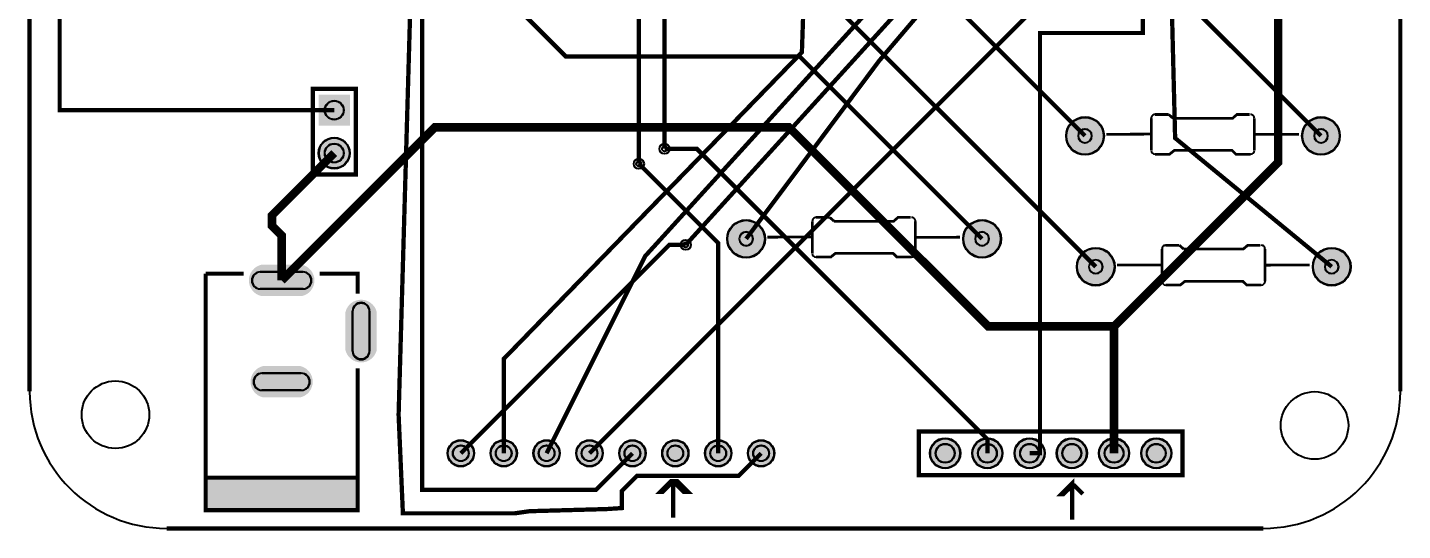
# Model space of a CAD drawing. Header units: millimetres. Extents: x 43.1 to 124.5, y 14 to 102.4.
# Drawn here: x 43.1 to 124.5, y 14 to 43.8 of the extents above; entities that cross this region are included whole.
import ezdxf

# ---------------------------------------------------------------- set-up
doc = ezdxf.new("R2010")
doc.units = ezdxf.units.MM
for name, color, linetype, true_color in [('BoardOutLine', 7, 'Continuous', 0xff00ff), ('BottomLayer', 7, 'Continuous', 0x0000ff), ('BottomSolderMaskLayer', 7, 'Continuous', 0xaa00ff), ('Document', 7, 'Continuous', 0xffffff), ('Hole', 7, 'Continuous', 0x222222), ('Multi-Layer', 7, 'Continuous', 0xc0c0c0), ('TopLayer', 7, 'Continuous', 0xff0000), ('TopSilkLayer', 7, 'Continuous', 0xffcc00), ('TopSolderMaskLayer', 7, 'Continuous', 0x800080)]:
    doc.layers.add(name, color=color, linetype=linetype, true_color=true_color)

msp = doc.modelspace()

# ---------------------------------------------------------------- hatches: boundary and pattern name
at = {"layer": 'BottomSolderMaskLayer'}
for points in [[(62.13952247904513, 39.787477774955505), (62.13952247904513, 37.93667767335546), (60.28872237744463, 37.93667767335546), (60.28872237744463, 39.787477774955505)], [(104.53881127762256, 37.338074676149404, 1), (106.78961137922275, 37.338074676149404, 1)], [(118.5088392176784, 37.338074676149404, 1), (120.75963931927859, 37.338074676149404, 1)], [(60.28872237744489, 36.32207264414535, 1), (62.13952247904509, 36.32207264414535, 1)], [(84.4727711455424, 31.242062484124972, 1), (86.72357124714259, 31.242062484124972, 1)], [(98.44279908559824, 31.242062484124972, 1), (100.69359918719843, 31.242062484124972, 1)], [(105.17381254762503, 29.591059182118443, 1), (107.42461264922522, 29.591059182118443, 1)], [(119.1438404876811, 29.591059182118443, 1), (121.3946405892813, 29.591059182118443, 1)], [(59.31509851591136, 29.706451612903344, -0.7853981633974483), (59.31509851591136, 27.855651511303144), (56.8860698864255, 27.855651511303144, -0.7853981633974483), (56.8860698864255, 29.706451612903344)], [(63.72931165862334, 24.649753055061524, -0.7853981633974483), (61.87851155702314, 24.649753055061524), (61.87851155702314, 26.91184206812875, -0.7853981633974483), (63.72931165862334, 26.91184206812875)], [(56.98661417322819, 21.85565151130303, -0.7853981633974483), (56.98661417322819, 23.70645161290323), (59.21455422910867, 23.70645161290323, -0.7853981633974483), (59.21455422910867, 21.85565151130303)], [(67.91973583947178, 18.542037084074195, 1), (69.4945389890781, 18.542037084074195, 1)], [(70.45974091948192, 18.542037084074195, 1), (72.03454406908823, 18.542037084074195, 1)], [(72.99974599949205, 18.542037084074195, 1), (74.57454914909836, 18.542037084074195, 1)], [(75.53975107950218, 18.542037084074195, 1), (77.11455422910849, 18.542037084074195, 1)], [(78.07975615951231, 18.542037084074195, 1), (79.65455930911862, 18.542037084074195, 1)], [(80.61976123952245, 18.542037084074195, 1), (82.19456438912876, 18.542037084074195, 1)], [(83.15976631953258, 18.542037084074195, 1), (84.73456946913889, 18.542037084074195, 1)], [(85.69977139954271, 18.542037084074195, 1), (87.27457454914902, 18.542037084074195, 1)], [(96.48225806451615, 18.542037084074195, 1), (98.28228346456694, 18.542037084074195, 1)], [(98.98213106426215, 18.542037084074195, 1), (100.78215646431295, 18.542037084074195, 1)], [(101.48225806451615, 18.542037084074195, 1), (103.28228346456694, 18.542037084074195, 1)], [(103.98213106426215, 18.542037084074195, 1), (105.78215646431295, 18.542037084074195, 1)], [(106.48225806451615, 18.542037084074195, 1), (108.28228346456694, 18.542037084074195, 1)], [(108.98213106426215, 18.542037084074195, 1), (110.78215646431295, 18.542037084074195, 1)]]:
    msp.add_hatch(color=256, dxfattribs=at).paths.add_polyline_path(points)
at = {"layer": 'Document'}
msp.add_hatch(color=256, dxfattribs=at).paths.add_polyline_path([(53.6504699009397, 15.181051562103221), (53.6504699009397, 17.031064262128552), (62.600457200914434, 17.031064262128552), (62.600457200914434, 15.131064262128575)])
at = {"layer": 'Multi-Layer'}
for points in [[(62.114122428244855, 39.76207772415546), (62.114122428244855, 37.962077724155506), (60.3141224282449, 37.962077724155506), (60.3141224282449, 39.76207772415546)], [(104.56421132842266, 37.338074676149404, 1), (106.76421132842265, 37.338074676149404, 1)], [(118.5342392684785, 37.338074676149404, 1), (120.73423926847849, 37.338074676149404, 1)], [(60.31412242824499, 36.32207264414535, 1), (62.11412242824499, 36.32207264414535, 1)], [(84.4981711963425, 31.242062484124972, 1), (86.69817119634249, 31.242062484124972, 1)], [(98.46819913639834, 31.242062484124972, 1), (100.66819913639833, 31.242062484124972, 1)], [(105.19921259842513, 29.591059182118443, 1), (107.39921259842512, 29.591059182118443, 1)], [(119.1692405384812, 29.591059182118443, 1), (121.3692405384812, 29.591059182118443, 1)], [(59.300584201168476, 29.681051562103242, -0.7853981633974483), (59.300584201168476, 27.881051562103245), (56.900584201168385, 27.881051562103245, -0.7853981633974483), (56.900584201168385, 29.681051562103242)], [(63.70391160782324, 24.680797561595, -0.7853981633974483), (61.90391160782324, 24.680797561595), (61.90391160782324, 26.880797561595273, -0.7853981633974483), (63.70391160782324, 26.880797561595273)], [(57.000584201168294, 21.88105156210313, -0.7853981633974483), (57.000584201168294, 23.68105156210313), (59.20058420116857, 23.68105156210313, -0.7853981633974483), (59.20058420116857, 21.88105156210313)], [(67.94513589027189, 18.542037084074195, 1), (69.469138938278, 18.542037084074195, 1)], [(70.48514097028202, 18.542037084074195, 1), (72.00914401828813, 18.542037084074195, 1)], [(73.02514605029215, 18.542037084074195, 1), (74.54914909829826, 18.542037084074195, 1)], [(75.56515113030228, 18.542037084074195, 1), (77.08915417830839, 18.542037084074195, 1)], [(78.10515621031242, 18.542037084074195, 1), (79.62915925831852, 18.542037084074195, 1)], [(80.64516129032255, 18.542037084074195, 1), (82.16916433832866, 18.542037084074195, 1)], [(83.18516637033268, 18.542037084074195, 1), (84.70916941833879, 18.542037084074195, 1)], [(85.72517145034281, 18.542037084074195, 1), (87.24917449834892, 18.542037084074195, 1)], [(96.50726441452885, 18.542037084074195, 1), (98.25727711455424, 18.542037084074195, 1)], [(99.00713741427485, 18.542037084074195, 1), (100.75715011430025, 18.542037084074195, 1)], [(101.50726441452885, 18.542037084074195, 1), (103.25727711455424, 18.542037084074195, 1)], [(104.00713741427485, 18.542037084074195, 1), (105.75715011430025, 18.542037084074195, 1)], [(106.50726441452885, 18.542037084074195, 1), (108.25727711455424, 18.542037084074195, 1)], [(109.00713741427485, 18.542037084074195, 1), (110.75715011430025, 18.542037084074195, 1)]]:
    msp.add_hatch(color=256, dxfattribs=at).paths.add_polyline_path(points)
at = {"layer": 'TopSolderMaskLayer'}
for points in [[(62.13952247904513, 39.787477774955505), (62.13952247904513, 37.93667767335546), (60.28872237744463, 37.93667767335546), (60.28872237744463, 39.787477774955505)], [(104.53881127762256, 37.338074676149404, 1), (106.78961137922275, 37.338074676149404, 1)], [(118.5088392176784, 37.338074676149404, 1), (120.75963931927859, 37.338074676149404, 1)], [(60.28872237744489, 36.32207264414535, 1), (62.13952247904509, 36.32207264414535, 1)], [(84.4727711455424, 31.242062484124972, 1), (86.72357124714259, 31.242062484124972, 1)], [(98.44279908559824, 31.242062484124972, 1), (100.69359918719843, 31.242062484124972, 1)], [(105.17381254762503, 29.591059182118443, 1), (107.42461264922522, 29.591059182118443, 1)], [(119.1438404876811, 29.591059182118443, 1), (121.3946405892813, 29.591059182118443, 1)], [(59.31509851591136, 29.706451612903344, -0.7853981633974483), (59.31509851591136, 27.855651511303144), (56.8860698864255, 27.855651511303144, -0.7853981633974483), (56.8860698864255, 29.706451612903344)], [(63.72931165862334, 24.649753055061524, -0.7853981633974483), (61.87851155702314, 24.649753055061524), (61.87851155702314, 26.91184206812875, -0.7853981633974483), (63.72931165862334, 26.91184206812875)], [(56.98661417322819, 21.85565151130303, -0.7853981633974483), (56.98661417322819, 23.70645161290323), (59.21455422910867, 23.70645161290323, -0.7853981633974483), (59.21455422910867, 21.85565151130303)], [(67.91973583947178, 18.542037084074195, 1), (69.4945389890781, 18.542037084074195, 1)], [(70.45974091948192, 18.542037084074195, 1), (72.03454406908823, 18.542037084074195, 1)], [(72.99974599949205, 18.542037084074195, 1), (74.57454914909836, 18.542037084074195, 1)], [(75.53975107950218, 18.542037084074195, 1), (77.11455422910849, 18.542037084074195, 1)], [(78.07975615951231, 18.542037084074195, 1), (79.65455930911862, 18.542037084074195, 1)], [(80.61976123952245, 18.542037084074195, 1), (82.19456438912876, 18.542037084074195, 1)], [(83.15976631953258, 18.542037084074195, 1), (84.73456946913889, 18.542037084074195, 1)], [(85.69977139954271, 18.542037084074195, 1), (87.27457454914902, 18.542037084074195, 1)], [(96.48225806451615, 18.542037084074195, 1), (98.28228346456694, 18.542037084074195, 1)], [(98.98213106426215, 18.542037084074195, 1), (100.78215646431295, 18.542037084074195, 1)], [(101.48225806451615, 18.542037084074195, 1), (103.28228346456694, 18.542037084074195, 1)], [(103.98213106426215, 18.542037084074195, 1), (105.78215646431295, 18.542037084074195, 1)], [(106.48225806451615, 18.542037084074195, 1), (108.28228346456694, 18.542037084074195, 1)], [(108.98213106426215, 18.542037084074195, 1), (110.78215646431295, 18.542037084074195, 1)]]:
    msp.add_hatch(color=256, dxfattribs=at).paths.add_polyline_path(points)

# ---------------------------------------------------------------- linework, layer by layer
at = {"layer": 'BoardOutLine', "const_width": 0.25400050800101603}
for points in [[(43.1800101600204, 22.211988823977777), (43.1800101600204, 94.11998983997978)], [(124.33299466598942, 94.11998983997978), (124.33299466598942, 22.211988823977777)], [(116.2180086360172, 14.097002794005562), (51.29499618999239, 14.097002794005562)]]:
    msp.add_lwpolyline(points, dxfattribs=at)
at = {"layer": 'BoardOutLine'}
for centre, start, end in [((51.29499999998825, 22.212002794004775), 180.00009863506887, 270), ((116.21799466600123, 22.21200279400398), 270, 359.9999013641991)]:
    msp.add_arc(centre, 8.115, start, end, dxfattribs=at)
at = {"layer": 'BottomLayer'}
for points, const_width in [([(61.21412242824499, 38.86207772415548), (44.958089916179915, 38.86207772415548), (44.958089916179915, 60.071120142240375), (80.77216154432313, 95.88519177038359), (101.53162306324612, 95.88519177038359), (102.82956565913128, 94.58724917449842)], 0.25400050800101603), ([(117.09436118872236, 49.530175260350575), (117.09436118872236, 35.7745237490476), (107.38214376428755, 26.062306324612678)], 0.5), ([(99.56819913639833, 31.242062484124972), (88.7731775463551, 42.037084074168206), (74.93014986029971, 42.037084074168206), (71.00584201168408, 45.96139192278383), (71.00584201168408, 47.518415036830106), (71.62560325120648, 48.13563627127269), (75.29591059182121, 48.13563627127269), (75.29591059182121, 46.99009398018802)], 0.25400050800101603), ([(106.29921259842513, 29.591059182118443), (91.18618237236478, 44.7040894081789), (76.28143256286512, 44.7040894081789), (73.99542799085589, 46.99009398018802)], 0.25400050800101603), ([(77.89611379222742, 46.99009398018802), (96.01236982473961, 46.99009398018802), (105.66433832867665, 37.33812547625098)], 0.25400050800101603), ([(107.38125476250957, 26.06299212598435), (99.9212598425197, 26.06299212598435), (88.13817627635262, 37.84607569215143), (67.16535433070885, 37.84607569215143), (58.98399796799595, 29.664719329438753)], 0.5), ([(80.77216154432313, 36.576073152146364), (82.67711455422909, 36.576073152146364), (99.8819913639827, 19.37119634239275), (99.8819913639827, 18.54208788417577)], 0.25400050800101603), ([(61.21412242824499, 36.32207264414535), (57.53111506223013, 32.6390652781306), (57.53111506223013, 32.00406400812801), (58.100508001015896, 31.43472186944382), (58.100508001015896, 28.781051562103244)], 0.5), ([(83.94729489458973, 18.54208788417577), (83.94729489458973, 30.987934975869962), (79.24815849631705, 35.68707137414276)], 0.25400050800101603), ([(68.70726441452894, 18.542113284226616), (81.05422910845823, 30.88907797815591), (82.0245110490223, 30.88907797815591)], 0.25400050800101603), ([(58.982854965709976, 29.663525527051092), (58.100457200914434, 28.78112776225555)], 0.5), ([(107.38214376428755, 18.542113284226616), (107.38214376428755, 26.062306324612678)], 0.5)]:
    msp.add_lwpolyline(points, dxfattribs=dict(at, const_width=const_width))
at = {"layer": 'BottomSolderMaskLayer'}
for points in [[(105.6668099846463, 37.74731105825853), (105.661612672199, 37.74731105825853)], [(119.63681193814, 37.74731105825853), (119.63161462569246, 37.74731105825853)], [(105.6668099846463, 36.928838294040276), (105.661612672199, 36.928838294040276)], [(119.63681193814, 36.928838294040276), (119.63161462569246, 36.928838294040276)], [(85.60076985256615, 31.6512988662341), (85.59557254011861, 31.6512988662341)], [(99.57077180605984, 31.6512988662341), (99.56557449361208, 31.6512988662341)], [(85.60076985256615, 30.832826102015844), (85.59557254011861, 30.832826102015844)], [(99.57077180605984, 30.832826102015844), (99.56557449361208, 30.832826102015844)], [(106.30181125464901, 30.00029556422757), (106.29661394220147, 30.00029556422757)], [(120.2718132081427, 30.00029556422757), (120.26661589569494, 30.00029556422757)], [(56.83534944059147, 29.287046959449956), (59.36558759630566, 29.287046959449956)], [(106.30181125464901, 29.181822800009314), (106.29661394220147, 29.181822800009314)], [(120.2718132081427, 29.181822800009314), (120.26661589569494, 29.181822800009314)], [(56.83534944059147, 28.274951697164195), (59.36558759630566, 28.274951697164195)], [(62.297407259330654, 26.963240123612877), (62.297407259330654, 24.598354999577396)], [(63.310107284730705, 26.963240123612877), (63.310107284730705, 24.598354999577396)], [(59.26504775590206, 23.287349341006987), (56.93586342011395, 23.287349341006987)], [(59.26504775590206, 22.274649315606936), (56.93586342011395, 22.274649315606936)]]:
    msp.add_lwpolyline(points, close=True, dxfattribs=at)
for centre, radius in [((61.21412242824499, 38.86207772415548), 0.5655353117157847), ((105.66421132842265, 37.338074676149404), 1.1254000508001016), ((119.6342392684785, 37.338074676149404), 1.1254000508001016), ((61.21412242824499, 36.32207264414535), 0.9254000508001016), ((61.21412242824499, 36.32207264414535), 0.5655353117157847), ((85.59817119634249, 31.242062484124972), 1.1254000508001016), ((99.56819913639833, 31.242062484124972), 1.1254000508001016), ((106.29921259842513, 29.591059182118443), 1.1254000508001016), ((120.2692405384812, 29.591059182118443), 1.1254000508001016), ((68.70713741427494, 18.542037084074195), 0.7874015748031498), ((68.70713741427494, 18.542037084074195), 0.47244094488188987), ((71.24714249428507, 18.542037084074195), 0.7874015748031498), ((71.24714249428507, 18.542037084074195), 0.47244094488188987), ((73.7871475742952, 18.542037084074195), 0.7874015748031498), ((73.7871475742952, 18.542037084074195), 0.47244094488188987), ((76.32715265430534, 18.542037084074195), 0.7874015748031498), ((76.32715265430534, 18.542037084074195), 0.47244094488188987), ((78.86715773431547, 18.542037084074195), 0.7874015748031498), ((78.86715773431547, 18.542037084074195), 0.47244094488188987), ((81.4071628143256, 18.542037084074195), 0.7874015748031498), ((81.4071628143256, 18.542037084074195), 0.47244094488188987), ((83.94716789433573, 18.542037084074195), 0.7874015748031498), ((83.94716789433573, 18.542037084074195), 0.47244094488188987), ((86.48717297434587, 18.542037084074195), 0.7874015748031498), ((86.48717297434587, 18.542037084074195), 0.47244094488188987), ((97.38227076454154, 18.542037084074195), 0.9000127000254001), ((97.38221996443986, 18.54206248412504), 0.5657312260544578), ((99.88214376428755, 18.542037084074195), 0.9000127000254001), ((99.88221996443986, 18.54206248412504), 0.5657312260544578), ((102.38227076454154, 18.542037084074195), 0.9000127000254001), ((102.38221996444008, 18.54206248412504), 0.5657312260544578), ((104.88214376428755, 18.542037084074195), 0.9000127000254001), ((104.88221996443986, 18.54206248412504), 0.5657312260544578), ((107.38227076454154, 18.542037084074195), 0.9000127000254001), ((107.38221996443986, 18.54206248412504), 0.5657312260544578), ((109.88214376428755, 18.542037084074195), 0.9000127000254001), ((109.8822453644907, 18.54206248412504), 0.5657312260544578)]:
    msp.add_circle(centre, radius, dxfattribs=at)
for centre, radius, start, end in [((105.661612672199, 37.338074676149404), 0.4092363821091278, 90, 270), ((105.6668099846463, 37.338074676149404), 0.4092363821091278, 270, 90), ((119.63161462569246, 37.338074676149404), 0.4092363821091278, 90, 270), ((119.63681193814, 37.338074676149404), 0.4092363821091278, 270, 90), ((85.59557254011861, 31.242062484124972), 0.4092363821091278, 90, 270), ((85.60076985256615, 31.242062484124972), 0.4092363821091278, 270, 90), ((99.56557449361208, 31.242062484124972), 0.4092363821091278, 90, 270), ((99.57077180605984, 31.242062484124972), 0.4092363821091278, 270, 90), ((106.29661394220147, 29.591059182118443), 0.4092363821091278, 90, 270), ((106.30181125464901, 29.591059182118443), 0.4092363821091278, 270, 90), ((120.26661589569494, 29.591059182118443), 0.4092363821091278, 90, 270), ((120.2718132081427, 29.591059182118443), 0.4092363821091278, 270, 90), ((56.83534944059147, 28.780999328307075), 0.5060476311428814, 450, 270), ((59.36558759630566, 28.780999328307075), 0.5060476311428814, 270, 450), ((62.80375727203068, 26.963240123612877), 0.5063500127000254, 360, 180), ((62.80375727203068, 24.598354999577396), 0.5063500127000254, 180, 360), ((56.93586342011395, 22.78099932830696), 0.5063500127000254, 90, 270), ((59.26504775590206, 22.78099932830696), 0.5063500127000254, 270, 90)]:
    msp.add_arc(centre, radius, start, end, dxfattribs=at)
at = {"layer": 'Hole'}
for centre in [(80.77216154432313, 36.576073152146364), (79.24815849631705, 35.68707137414276), (82.02463804927606, 30.889001778003603)]:
    msp.add_circle(centre, 0.15250190500381003, dxfattribs=at)
at = {"layer": 'Multi-Layer'}
for points in [[(105.66675133350282, 37.7380746761494), (105.66167132334272, 37.7380746761494)], [(119.63675387350781, 37.7380746761494), (119.63167386334771, 37.7380746761494)], [(105.66675133350282, 36.938074676149405), (105.66167132334272, 36.938074676149405)], [(119.63675387350781, 36.938074676149405), (119.63167386334771, 36.938074676149405)], [(85.60071120142243, 31.64206248412497), (85.59563119126233, 31.64206248412497)], [(99.57071374142743, 31.64206248412497), (99.56563373126733, 31.64206248412497)], [(85.60071120142243, 30.842062484124973), (85.59563119126233, 30.842062484124973)], [(99.57071374142743, 30.842062484124973), (99.56563373126733, 30.842062484124973)], [(106.30175260350529, 29.99105918211844), (106.29667259334519, 29.99105918211844)], [(120.27175514351029, 29.99105918211844), (120.26667513335019, 29.99105918211844)], [(56.85046990093997, 29.281000762001668), (59.35046990093974, 29.281000762001668)], [(106.30175260350529, 29.191059182118444), (106.29667259334519, 29.191059182118444)], [(120.27175514351029, 29.191059182118444), (120.26667513335019, 29.191059182118444)], [(56.85046990093997, 28.281000762001668), (59.35046990093974, 28.281000762001668)], [(62.3037592075184, 26.930784861569805), (62.3037592075184, 24.63081026162058)], [(63.3037592075184, 26.930784861569805), (63.3037592075184, 24.63081026162058)], [(59.25044450088899, 23.281000762001554), (56.95046990093988, 23.281000762001554)], [(59.25044450088899, 22.281000762001554), (56.95046990093988, 22.281000762001554)]]:
    msp.add_lwpolyline(points, close=True, dxfattribs=at)
for centre, radius in [((61.21412242824499, 38.86207772415548), 0.5500127000254001), ((105.66421132842265, 37.338074676149404), 1.1), ((119.6342392684785, 37.338074676149404), 1.1), ((61.21412242824499, 36.32207264414535), 0.9000000000000001), ((61.21412242824499, 36.32207264414535), 0.5500127000254001), ((80.77216154432313, 36.576073152146364), 0.30500381000762006), ((79.24815849631705, 35.68707137414276), 0.30500381000762006), ((85.59817119634249, 31.242062484124972), 1.1), ((99.56819913639833, 31.242062484124972), 1.1), ((82.02463804927606, 30.889001778003603), 0.30500381000762006), ((106.29921259842513, 29.591059182118443), 1.1), ((120.2692405384812, 29.591059182118443), 1.1), ((48.260096520192974, 20.828041656083315), 2), ((119.25323850647715, 20.19304038608084), 2), ((68.70713741427494, 18.542037084074195), 0.7620015240030481), ((68.70713741427494, 18.542037084074195), 0.45720091440182886), ((71.24714249428507, 18.542037084074195), 0.7620015240030481), ((71.24714249428507, 18.542037084074195), 0.45720091440182886), ((73.7871475742952, 18.542037084074195), 0.7620015240030481), ((73.7871475742952, 18.542037084074195), 0.45720091440182886), ((76.32715265430534, 18.542037084074195), 0.7620015240030481), ((76.32715265430534, 18.542037084074195), 0.45720091440182886), ((78.86715773431547, 18.542037084074195), 0.7620015240030481), ((78.86715773431547, 18.542037084074195), 0.45720091440182886), ((81.4071628143256, 18.542037084074195), 0.7620015240030481), ((81.4071628143256, 18.542037084074195), 0.45720091440182886), ((83.94716789433573, 18.542037084074195), 0.7620015240030481), ((83.94716789433573, 18.542037084074195), 0.45720091440182886), ((86.48717297434587, 18.542037084074195), 0.7620015240030481), ((86.48717297434587, 18.542037084074195), 0.45720091440182886), ((97.38227076454154, 18.542037084074195), 0.8750063500127001), ((97.38221996443986, 18.54206248412504), 0.5500127000254001), ((99.88214376428755, 18.542037084074195), 0.8750063500127001), ((99.88221996443986, 18.54206248412504), 0.5500127000254001), ((102.38227076454154, 18.542037084074195), 0.8750063500127001), ((102.38221996444008, 18.54206248412504), 0.5500127000254001), ((104.88214376428755, 18.542037084074195), 0.8750063500127001), ((104.88221996443986, 18.54206248412504), 0.5500127000254001), ((107.38227076454154, 18.542037084074195), 0.8750063500127001), ((107.38221996443986, 18.54206248412504), 0.5500127000254001), ((109.88214376428755, 18.542037084074195), 0.8750063500127001), ((109.8822453644907, 18.54206248412504), 0.5500127000254001)]:
    msp.add_circle(centre, radius, dxfattribs=at)
for centre, radius, start, end in [((105.66167132334272, 37.338074676149404), 0.4, 90, 270), ((105.66675133350282, 37.338074676149404), 0.4, 270, 90), ((119.63167386334771, 37.338074676149404), 0.4, 90, 270), ((119.63675387350781, 37.338074676149404), 0.4, 270, 90), ((85.59563119126233, 31.242062484124972), 0.4, 90, 270), ((85.60071120142243, 31.242062484124972), 0.4, 270, 90), ((99.56563373126733, 31.242062484124972), 0.4, 90, 270), ((99.57071374142743, 31.242062484124972), 0.4, 270, 90), ((106.29667259334519, 29.591059182118443), 0.4, 90, 270), ((106.30175260350529, 29.591059182118443), 0.4, 270, 90), ((120.26667513335019, 29.591059182118443), 0.4, 90, 270), ((120.27175514351029, 29.591059182118443), 0.4, 270, 90), ((56.85046990093997, 28.781000762001668), 0.5, 450, 270), ((59.35046990093974, 28.781000762001668), 0.5, 270, 450), ((62.8037592075184, 26.930784861569805), 0.5, 360, 180), ((62.8037592075184, 24.63081026162058), 0.5, 180, 360), ((56.95046990093988, 22.781000762001554), 0.5, 90, 270), ((59.25044450088899, 22.781000762001554), 0.5, 270, 90)]:
    msp.add_arc(centre, radius, start, end, dxfattribs=at)
at = {"layer": 'TopLayer', "const_width": 0.25400050800101603}
for points in [[(102.82956565913128, 81.88722377444753), (112.268224536449, 72.44856489712981), (112.268224536449, 44.7040894081789), (119.6342392684785, 37.338074676149404)], [(85.59817119634249, 31.242062484124972), (93.47218694437402, 41.78308356616719), (100.71120142240284, 50.292100584201194), (106.4262128524258, 50.292100584201194), (107.56921513843031, 51.43510287020581), (107.56921513843031, 61.092202184404414), (103.12420624841252, 65.40513081026165), (99.56819913639833, 65.53213106426222), (99.56819913639833, 73.57124714249437), (102.82956565913128, 76.80975361950732)], [(102.82956565913128, 74.26720853441714), (110.23622047244089, 67.56413512827032), (110.99822199644404, 37.21107442214884), (120.2692405384812, 29.591059182118443)], [(86.48717297434587, 18.542037084074195), (85.15367030734069, 17.208534417068904), (79.1338582677165, 17.208534417068904), (78.232156464313, 16.30683261366528), (78.232156464313, 15.298450596901262), (77.34315468630939, 15.240030480061023), (72.77114554229115, 15.11303022606046), (71.88214376428755, 14.98602997206001), (65.2781305562612, 14.98602997206001), (65.02413004826008, 20.828041656083315), (66.29413258826526, 65.14859029718059), (74.5516891033783, 73.40614681229363)], [(78.86715773431547, 18.542037084074195), (76.70815341630691, 16.383032766065526), (66.4211328422657, 16.383032766065526), (66.4211328422657, 50.55880111760234), (85.04953009906035, 69.18719837439676)], [(79.24815849631705, 35.68707137414276), (79.24815849631705, 58.30706121412254), (85.04937769875528, 64.10828041656089)], [(73.7871475742952, 18.542037084074195), (79.62915925831862, 30.22606045212092), (99.94919989839991, 52.57810515621031), (105.28321056642108, 52.45110490220986), (105.66421132842265, 59.04749809499617), (102.87020574041162, 59.05511811023632)], [(71.24714249428507, 18.542037084074195), (71.24714249428507, 24.1300482600966), (88.90017780035555, 42.29108458216922), (89.28117856235713, 53.34010668021347), (98.77063754127494, 56.48717297434598), (102.82956565913128, 56.48971297942603)], [(85.04937769875528, 56.488265176530376), (80.77216154432313, 52.21104902209811), (80.77216154432313, 36.576073152146364)], [(102.38252476504954, 18.542037084074195), (102.99720599441207, 18.542037084074195), (102.99720599441207, 43.434086868173836), (109.09321818643639, 43.434086868173836), (109.09321818643639, 55.37211074422157), (108.83921767843549, 55.37211074422157)], [(82.0245110490223, 30.886461772923553), (100.58420116840239, 51.30810261620525), (102.82918465836929, 51.409702819405766)], [(102.82918465836929, 48.868249936499865), (102.82918465836929, 45.044272288544676), (76.32702565405134, 18.542113284226616)]]:
    msp.add_lwpolyline(points, dxfattribs=at)
at = {"layer": 'TopSilkLayer', "const_width": 0.25400050800101603}
for points in [[(62.484124968249944, 40.13208026416055), (62.484124968249944, 35.052070104140284), (59.94411988823981, 35.052070104140284), (59.94411988823981, 40.13208026416055), (62.484124968249944, 40.13208026416055)], [(95.8321564643129, 19.84208788417584), (111.4322072644145, 19.84208788417584), (111.4322072644145, 17.242087884175817), (95.8321564643129, 17.242087884175817), (95.8321564643129, 19.84208788417584)]]:
    msp.add_lwpolyline(points, close=True, dxfattribs=at)
at = {"layer": 'TopSilkLayer'}
for points, const_width in [([(109.58389636779293, 38.3839217678435), (109.58389636779293, 36.47993395986805)], 0.15999491998984), ([(110.61722123444247, 38.60807721615447), (109.80789941579883, 38.60792481584974)], 0.15999491998984), ([(110.8718821437642, 38.3839217678435), (110.6178816357633, 38.60807721615447)], 0.15999491998984), ([(110.87180594361189, 38.38399796799604), (114.39989839979671, 38.3839217678435), (114.65656591313177, 38.60807721615447), (115.40789941579874, 38.60792481584974)], 0.15999491998984), ([(115.68790957581928, 38.3839217678435), (115.68790957581928, 36.47993395986805)], 0.15999491998984), ([(106.92921005842027, 37.43807467614943), (109.55036830073664, 37.44452628905265)], 0.15999491998984), ([(115.70805181610353, 37.43162306324621), (118.32921005842013, 37.43807467614943)], 0.15999491998984), ([(115.46390652781315, 36.25593091186181), (114.60076200152412, 36.255626111252354), (114.36703073406147, 36.479629159258366), (110.95102870205733, 36.479629159258366), (110.67104394208786, 36.255626111252354), (109.80789941579883, 36.25593091186181)], 0.15999491998984), ([(90.5511811023623, 32.51206502413015), (89.74185928371844, 32.51191262382531)], 0.15999491998984), ([(90.80584201168404, 32.287909575819185), (90.55184150368291, 32.51206502413015)], 0.15999491998984), ([(90.80576581153173, 32.287985775971606), (94.33385826771655, 32.287909575819185), (94.59052578105161, 32.51206502413015), (95.34185928371858, 32.51191262382531)], 0.15999491998984), ([(89.51785623571254, 32.287909575819185), (89.51785623571254, 30.383921767843617)], 0.15999491998984), ([(95.62186944373912, 32.287909575819185), (95.62186944373912, 30.383921767843617)], 0.15999491998984), ([(86.86316992633988, 31.342062484124995), (89.48432816865625, 31.348514097028215)], 0.15999491998984), ([(95.64201168402337, 31.335610871221775), (98.26316992633997, 31.342062484124995)], 0.15999491998984), ([(111.25222250444494, 30.86106172212351), (110.4429006858013, 30.86090932181878)], 0.15999491998984), ([(111.5068834137669, 30.636906273812542), (111.25288290576577, 30.86106172212351)], 0.15999491998984), ([(111.5068072136146, 30.636982473964963), (115.03489966979919, 30.636906273812542), (115.29156718313448, 30.86106172212351), (116.04290068580121, 30.86090932181878)], 0.15999491998984), ([(95.39786639573276, 30.159918719837492), (94.53472186944396, 30.159613919227922), (94.30099060198131, 30.383616967234047), (90.88498856997717, 30.383616967234047), (90.6050038100077, 30.159613919227922), (89.74185928371844, 30.159918719837492)], 0.15999491998984), ([(110.21889763779541, 30.636906273812542), (110.21889763779541, 28.732918465837088)], 0.15999491998984), ([(116.32291084582175, 30.636906273812542), (116.32291084582175, 28.732918465837088)], 0.15999491998984), ([(55.842570485141096, 29.18105156210322), (53.600457200914434, 29.18105156210322)], 0.25400050800101603), ([(53.600457200914434, 29.18105156210322), (53.600457200914434, 15.181051562103221), (62.600457200914434, 15.181051562103221), (62.600457200914434, 23.568122936245913)], 0.25400050800101603), ([(62.600457200914434, 27.993472186944473), (62.600457200914434, 29.18105156210322), (60.35834391668777, 29.18105156210322)], 0.25400050800101603), ([(107.56421132842274, 29.691059182118465), (110.18536957073911, 29.697510795021685)], 0.15999491998984), ([(116.34305308610624, 29.684607569215245), (118.96421132842283, 29.691059182118465)], 0.15999491998984), ([(116.09890779781563, 28.50891541783085), (115.2357632715266, 28.50861061722128), (115.00203200406395, 28.732613665227404), (111.58602997206003, 28.732613665227404), (111.30604521209057, 28.50861061722128), (110.4429006858013, 28.50891541783085)], 0.15999491998984), ([(53.600457200914434, 17.100050800101712), (62.600457200914434, 17.100050800101712)], 0.25400050800101603), ([(81.28016256032515, 14.732029464058996), (81.28016256032515, 16.891033782067666), (81.1531623063247, 16.891033782067666), (80.518161036322, 16.256032512065076), (80.64516129032268, 16.256032512065076), (81.28016256032515, 16.891033782067666), (81.4071628143256, 16.891033782067666), (81.53416306832605, 16.891033782067666), (82.16916433832876, 16.256032512065076), (81.91516383032763, 16.256032512065076), (81.4071628143256, 16.764033528067102)], 0.25400050800101603), ([(104.90220980441973, 14.605029210058433), (104.90220980441973, 16.764033528067102), (104.26720853441702, 16.129032258064512), (104.3942087884177, 16.129032258064512), (104.90220980441973, 16.637033274066653), (105.02921005842018, 16.637033274066653), (105.5372110744222, 16.129032258064512)], 0.25400050800101603)]:
    msp.add_lwpolyline(points, dxfattribs=dict(at, const_width=const_width))
for centre, start, end in [((109.80789941579906, 38.38392176784362), 90, 180.00000000002046), ((115.46390652781315, 38.38392176784362), 359.9999999999796, 90), ((109.80789941579906, 36.479933959867935), 180, 270), ((115.46390652781315, 36.479933959867935), 270, 0), ((89.74185928371867, 32.2879095758193), 90, 180.00000000002046), ((95.39786639573276, 32.2879095758193), 359.9999999999796, 90), ((89.74185928371867, 30.383921767843503), 180, 270), ((95.39786639573276, 30.383921767843503), 270, 0), ((110.44290068580153, 30.636906273812656), 90, 180.00000000002046), ((116.09890779781563, 30.636906273812656), 359.9999999999796, 90), ((110.44290068580153, 28.73291846583686), 180, 270), ((116.09890779781563, 28.73291846583686), 270, 0)]:
    msp.add_arc(centre, 0.22400304800609605, start, end, dxfattribs=at)
at = {"layer": 'TopSolderMaskLayer'}
for points in [[(105.6668099846463, 37.74731105825853), (105.661612672199, 37.74731105825853)], [(119.63681193814, 37.74731105825853), (119.63161462569246, 37.74731105825853)], [(105.6668099846463, 36.928838294040276), (105.661612672199, 36.928838294040276)], [(119.63681193814, 36.928838294040276), (119.63161462569246, 36.928838294040276)], [(85.60076985256615, 31.6512988662341), (85.59557254011861, 31.6512988662341)], [(99.57077180605984, 31.6512988662341), (99.56557449361208, 31.6512988662341)], [(85.60076985256615, 30.832826102015844), (85.59557254011861, 30.832826102015844)], [(99.57077180605984, 30.832826102015844), (99.56557449361208, 30.832826102015844)], [(106.30181125464901, 30.00029556422757), (106.29661394220147, 30.00029556422757)], [(120.2718132081427, 30.00029556422757), (120.26661589569494, 30.00029556422757)], [(56.83534944059147, 29.287046959449956), (59.36558759630566, 29.287046959449956)], [(106.30181125464901, 29.181822800009314), (106.29661394220147, 29.181822800009314)], [(120.2718132081427, 29.181822800009314), (120.26661589569494, 29.181822800009314)], [(56.83534944059147, 28.274951697164195), (59.36558759630566, 28.274951697164195)], [(62.297407259330654, 26.963240123612877), (62.297407259330654, 24.598354999577396)], [(63.310107284730705, 26.963240123612877), (63.310107284730705, 24.598354999577396)], [(59.26504775590206, 23.287349341006987), (56.93586342011395, 23.287349341006987)], [(59.26504775590206, 22.274649315606936), (56.93586342011395, 22.274649315606936)]]:
    msp.add_lwpolyline(points, close=True, dxfattribs=at)
for centre, radius in [((61.21412242824499, 38.86207772415548), 0.5655353117157847), ((105.66421132842265, 37.338074676149404), 1.1254000508001016), ((119.6342392684785, 37.338074676149404), 1.1254000508001016), ((61.21412242824499, 36.32207264414535), 0.9254000508001016), ((61.21412242824499, 36.32207264414535), 0.5655353117157847), ((85.59817119634249, 31.242062484124972), 1.1254000508001016), ((99.56819913639833, 31.242062484124972), 1.1254000508001016), ((106.29921259842513, 29.591059182118443), 1.1254000508001016), ((120.2692405384812, 29.591059182118443), 1.1254000508001016), ((68.70713741427494, 18.542037084074195), 0.7874015748031498), ((68.70713741427494, 18.542037084074195), 0.47244094488188987), ((71.24714249428507, 18.542037084074195), 0.7874015748031498), ((71.24714249428507, 18.542037084074195), 0.47244094488188987), ((73.7871475742952, 18.542037084074195), 0.7874015748031498), ((73.7871475742952, 18.542037084074195), 0.47244094488188987), ((76.32715265430534, 18.542037084074195), 0.7874015748031498), ((76.32715265430534, 18.542037084074195), 0.47244094488188987), ((78.86715773431547, 18.542037084074195), 0.7874015748031498), ((78.86715773431547, 18.542037084074195), 0.47244094488188987), ((81.4071628143256, 18.542037084074195), 0.7874015748031498), ((81.4071628143256, 18.542037084074195), 0.47244094488188987), ((83.94716789433573, 18.542037084074195), 0.7874015748031498), ((83.94716789433573, 18.542037084074195), 0.47244094488188987), ((86.48717297434587, 18.542037084074195), 0.7874015748031498), ((86.48717297434587, 18.542037084074195), 0.47244094488188987), ((97.38227076454154, 18.542037084074195), 0.9000127000254001), ((97.38221996443986, 18.54206248412504), 0.5657312260544578), ((99.88214376428755, 18.542037084074195), 0.9000127000254001), ((99.88221996443986, 18.54206248412504), 0.5657312260544578), ((102.38227076454154, 18.542037084074195), 0.9000127000254001), ((102.38221996444008, 18.54206248412504), 0.5657312260544578), ((104.88214376428755, 18.542037084074195), 0.9000127000254001), ((104.88221996443986, 18.54206248412504), 0.5657312260544578), ((107.38227076454154, 18.542037084074195), 0.9000127000254001), ((107.38221996443986, 18.54206248412504), 0.5657312260544578), ((109.88214376428755, 18.542037084074195), 0.9000127000254001), ((109.8822453644907, 18.54206248412504), 0.5657312260544578)]:
    msp.add_circle(centre, radius, dxfattribs=at)
for centre, radius, start, end in [((105.661612672199, 37.338074676149404), 0.4092363821091278, 90, 270), ((105.6668099846463, 37.338074676149404), 0.4092363821091278, 270, 90), ((119.63161462569246, 37.338074676149404), 0.4092363821091278, 90, 270), ((119.63681193814, 37.338074676149404), 0.4092363821091278, 270, 90), ((85.59557254011861, 31.242062484124972), 0.4092363821091278, 90, 270), ((85.60076985256615, 31.242062484124972), 0.4092363821091278, 270, 90), ((99.56557449361208, 31.242062484124972), 0.4092363821091278, 90, 270), ((99.57077180605984, 31.242062484124972), 0.4092363821091278, 270, 90), ((106.29661394220147, 29.591059182118443), 0.4092363821091278, 90, 270), ((106.30181125464901, 29.591059182118443), 0.4092363821091278, 270, 90), ((120.26661589569494, 29.591059182118443), 0.4092363821091278, 90, 270), ((120.2718132081427, 29.591059182118443), 0.4092363821091278, 270, 90), ((56.83534944059147, 28.780999328307075), 0.5060476311428814, 450, 270), ((59.36558759630566, 28.780999328307075), 0.5060476311428814, 270, 450), ((62.80375727203068, 26.963240123612877), 0.5063500127000254, 360, 180), ((62.80375727203068, 24.598354999577396), 0.5063500127000254, 180, 360), ((56.93586342011395, 22.78099932830696), 0.5063500127000254, 90, 270), ((59.26504775590206, 22.78099932830696), 0.5063500127000254, 270, 90)]:
    msp.add_arc(centre, radius, start, end, dxfattribs=at)

doc.saveas('drawing.dxf')
